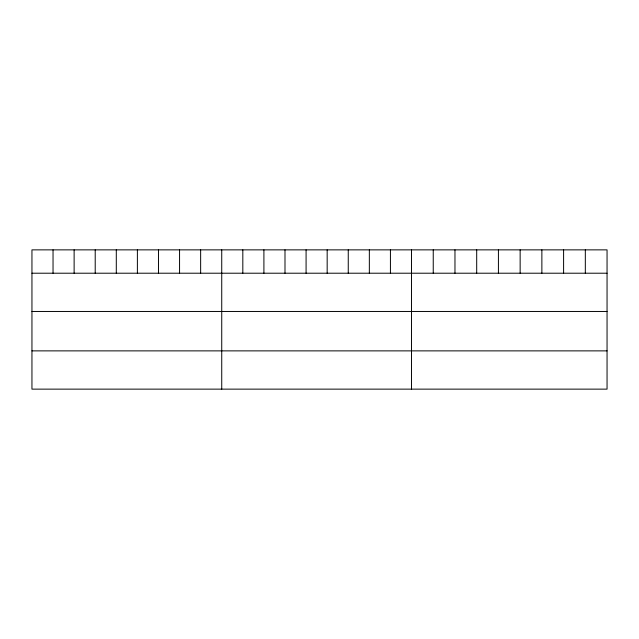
<?xml version="1.0" encoding="UTF-8"?>
<svg xmlns="http://www.w3.org/2000/svg" width="639" height="639" viewBox="0 0 639 639"><rect width="100%" height="100%" fill="white"/><g stroke="black" fill="none" stroke-linecap="round" stroke-linejoin="round"><path stroke-width="0.96" d="M607.05 273.212L607.05 389.135L31.95 389.135L31.95 249.865L607.05 249.865L607.05 273.212L31.95 273.212M31.95 311.465L607.05 311.465M31.95 350.875L607.05 350.875M585.324 249.865L585.324 273.212M563.598 249.865L563.598 273.212M541.872 249.865L541.872 273.212M520.146 249.865L520.146 273.212M498.42 249.865L498.42 273.212M476.694 249.865L476.694 273.212M454.968 249.865L454.968 273.212M433.242 249.865L433.242 273.212M411.516 249.865L411.516 389.135M390.429 249.865L390.429 273.212M369.342 249.865L369.342 273.212M348.255 249.865L348.255 273.212M327.168 249.865L327.168 273.212M306.081 249.865L306.081 273.212M284.994 249.865L284.994 273.212M263.907 249.865L263.907 273.212M242.82 249.865L242.82 273.212M221.733 249.865L221.733 389.135M200.646 249.865L200.646 273.212M179.559 249.865L179.559 273.212M158.472 249.865L158.472 273.212M137.385 249.865L137.385 273.212M116.298 249.865L116.298 273.212M95.211 249.865L95.211 273.212M74.124 249.865L74.124 273.212M53.037 249.865L53.037 273.212"/></g></svg>
